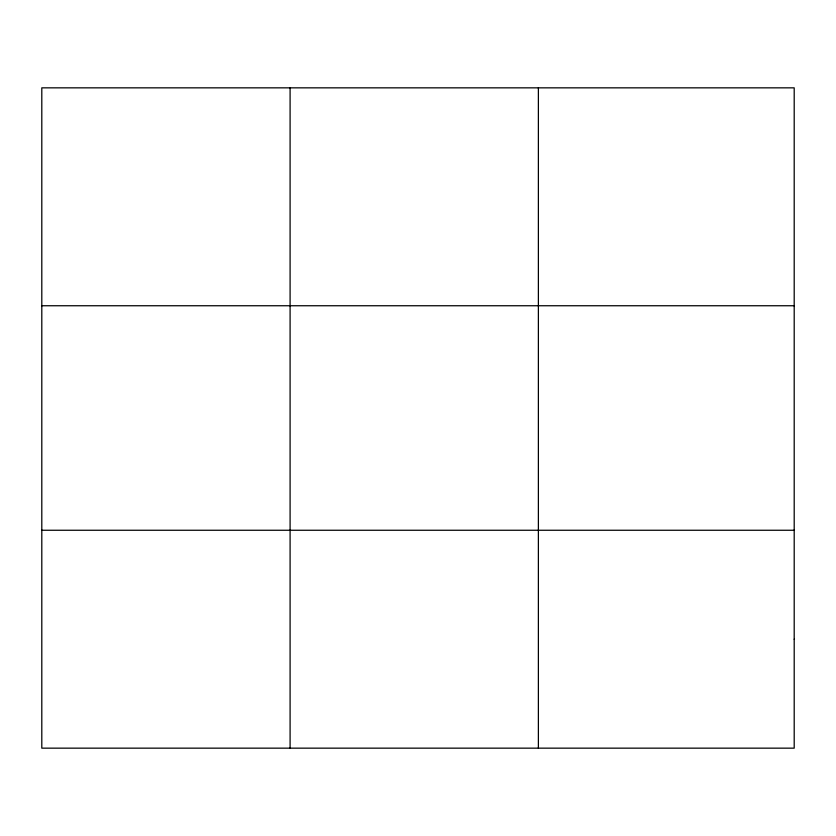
<?xml version="1.0" encoding="UTF-8"?>
<svg xmlns="http://www.w3.org/2000/svg" width="836" height="836" viewBox="0 0 836 836"><rect width="100%" height="100%" fill="white"/><g stroke="black" fill="none" stroke-linecap="round" stroke-linejoin="round"><path stroke-width="1.25" d="M290.092 87.843L290.092 748.157M538.384 87.843L538.384 748.157M41.8 305.746L794.2 305.746M41.8 530.254L794.2 530.254M794.2 639.206L794.2 748.157L41.8 748.157L41.8 87.843L794.2 87.843L794.2 639.206"/></g></svg>
